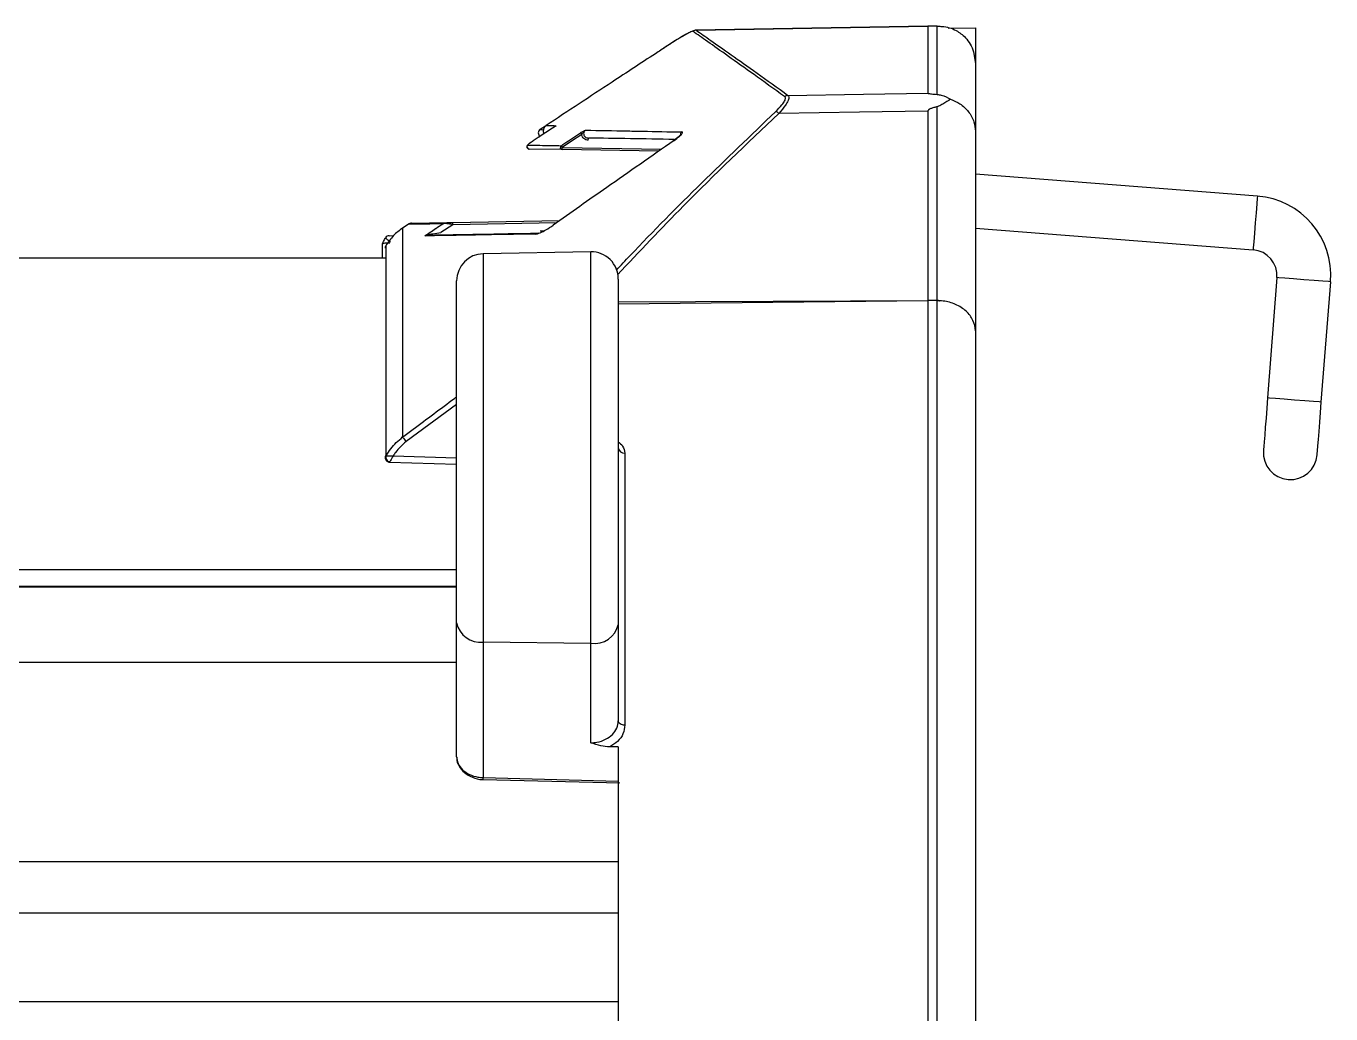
# Model space of a CAD drawing. Extents: x 7 to 135, y 3 to 97.
# Drawn here: x 24.649 to 27.675, y 43.518 to 45.809 of the extents above; entities that cross this region are included whole.
import ezdxf

# ---------------------------------------------------------------- set-up
doc = ezdxf.new("R2010")
doc.units = 0
doc.header["$MEASUREMENT"] = 0
doc.layers.add('OBJECT', color=7, linetype='CONTINUOUS')

msp = doc.modelspace()

# ---------------------------------------------------------------- linework, layer by layer
at = {"layer": 'OBJECT'}
for p, q in [((26.7402, 45.8092), (26.2023, 45.7998)), ((26.2029, 45.7997), (26.7402, 45.8091)), ((26.7619, 45.8088), (26.7402, 45.8092)), ((26.7402, 45.8092), (26.7402, 45.8091)), ((26.7618, 45.8087), (26.7402, 45.8091)), ((26.7402, 45.8091), (26.7402, 45.6536)), ((26.7618, 45.6507), (26.7618, 45.8087)), ((26.7872, 45.8042), (26.8502, 45.8053)), ((26.8502, 45.8053), (26.8502, 45.7464)), ((26.8462, 45.7492), (26.8502, 45.7227)), ((26.8502, 45.7464), (26.8502, 45.7227)), ((26.8502, 45.7227), (26.8502, 45.5652)), ((26.7402, 45.6121), (26.7402, 45.1728)), ((26.7618, 45.1727), (26.7618, 45.622)), ((25.8412, 45.5698), (25.8536, 45.5779)), ((25.8546, 45.5787), (25.8547, 45.5787)), ((25.9345, 45.5617), (25.9372, 45.5576)), ((26.8502, 45.5652), (26.8502, 45.1021)), ((25.8922, 45.5227), (25.8152, 45.524)), ((26.1155, 45.5188), (25.8922, 45.5227)), ((25.8923, 45.5277), (26.1225, 45.5237)), ((27.5042, 45.4148), (26.8502, 45.4657)), ((25.5348, 45.3493), (25.522, 45.3408)), ((25.522, 45.3408), (25.522, 44.8561)), ((25.5348, 45.3493), (25.5347, 45.3494)), ((25.5427, 45.3519), (25.6255, 45.3533)), ((25.6385, 45.3485), (25.6108, 45.3301)), ((25.6384, 45.3535), (25.8861, 45.3579)), ((25.8788, 45.3527), (25.6385, 45.3485)), ((25.8408, 45.3341), (25.8495, 45.3342)), ((26.8502, 45.3403), (27.4945, 45.2902)), ((25.4752, 45.2708), (25.4752, 45.3039)), ((25.4907, 45.323), (25.5008, 45.3231)), ((25.4828, 45.2708), (17.6782, 45.2708)), ((25.4828, 45.2996), (25.4828, 44.8129)), ((25.4829, 45.2996), (25.4828, 45.2996)), ((25.9581, 45.2855), (25.7091, 45.2812)), ((25.7091, 45.2812), (25.7091, 44.3806)), ((25.9581, 44.3775), (25.9581, 45.2855)), ((25.6472, 44.4251), (25.6472, 45.2182)), ((26.0222, 45.2225), (26.0222, 44.4221)), ((27.5496, 45.2257), (27.5279, 44.9466)), ((27.6525, 44.9369), (27.6743, 45.2161)), ((26.0222, 45.1647), (26.7402, 45.1728)), ((26.0222, 45.1693), (26.7402, 45.1728)), ((26.7402, 45.1728), (26.7402, 43.3723)), ((26.7618, 45.1724), (26.7402, 45.1728)), ((26.7618, 45.1727), (26.7402, 45.1728)), ((26.7618, 45.1724), (26.767, 45.1723)), ((26.7618, 43.3733), (26.7618, 45.1724)), ((26.767, 45.1723), (26.7679, 45.1722)), ((26.8502, 45.1021), (26.8502, 43.3867)), ((25.6472, 44.9318), (25.5299, 44.8453)), ((26.0375, 44.8187), (26.0375, 44.1877)), ((25.4915, 44.7975), (25.6472, 44.7927)), ((25.5003, 44.8125), (25.6472, 44.808)), ((18.3855, 44.5491), (25.6472, 44.5491)), ((18.3862, 44.51), (25.6472, 44.51)), ((18.3862, 44.5089), (25.6472, 44.5089)), ((25.6472, 44.1142), (25.6472, 44.4251)), ((26.0222, 44.4221), (26.0222, 44.1974)), ((25.7091, 44.3806), (25.9581, 44.3775)), ((25.7091, 44.3806), (25.7091, 44.0661)), ((25.9581, 44.1468), (25.9581, 44.3775)), ((18.3642, 44.3335), (25.6472, 44.3335)), ((26.0222, 44.1372), (26.0022, 44.1372)), ((26.0222, 44.1372), (26.0222, 43.4774)), ((25.7091, 44.0661), (26.0222, 44.058)), ((17.9533, 43.8711), (26.0222, 43.8711)), ((17.6782, 43.7527), (26.0222, 43.7527)), ((17.6782, 43.5463), (26.0222, 43.5463))]:
    msp.add_line(p, q, dxfattribs=at)
at = {"layer": 'OBJECT', "flags": 128}
for points in [[(26.4157, 45.6485), (26.591, 45.6512), (26.7402, 45.6536)], [(26.7402, 45.6121), (26.5815, 45.6097), (26.3948, 45.6068)], [(25.8783, 45.5782), (25.8699, 45.5727), (25.8366, 45.5507), (25.8249, 45.543)], [(25.9372, 45.5576), (25.9137, 45.542), (25.8923, 45.5277)], [(25.9526, 45.5446), (25.9526, 45.5456), (25.9526, 45.5465), (25.9527, 45.5474), (25.9527, 45.5482), (25.9527, 45.5488), (25.9527, 45.5493), (25.9527, 45.5495), (25.9527, 45.5496)], [(25.8923, 45.5277), (25.8918, 45.5284), (25.8913, 45.5291), (25.8909, 45.5297), (25.8905, 45.5303), (25.8901, 45.5308), (25.8899, 45.5313), (25.8897, 45.5316), (25.8895, 45.5318)], [(27.5042, 45.4148), (27.5038, 45.4101), (27.5027, 45.3966), (27.5012, 45.3764), (27.4993, 45.3525), (27.4975, 45.3287), (27.4959, 45.3085), (27.4948, 45.295), (27.4945, 45.2902)], [(27.6743, 45.2161), (27.6695, 45.2164), (27.656, 45.2175), (27.6358, 45.219), (27.6119, 45.2209), (27.5881, 45.2228), (27.5679, 45.2243), (27.5544, 45.2254), (27.5496, 45.2257)], [(27.5279, 44.9466), (27.5261, 44.9228), (27.5243, 44.8998), (27.5226, 44.8787), (27.5212, 44.8602), (27.52, 44.845), (27.5191, 44.8338), (27.5186, 44.8268), (27.5184, 44.8245)], [(27.6525, 44.9369), (27.6478, 44.9373), (27.6343, 44.9383), (27.6141, 44.9399), (27.5902, 44.9417), (27.5664, 44.9436), (27.5462, 44.9452), (27.5327, 44.9462), (27.5279, 44.9466), (27.5279, 44.9466)], [(27.643, 44.8148), (27.6432, 44.8171), (27.6438, 44.8241), (27.6446, 44.8353), (27.6458, 44.8505), (27.6473, 44.869), (27.6489, 44.8902), (27.6507, 44.9131), (27.6525, 44.9369)], [(26.0375, 44.1877), (26.0345, 44.1879), (26.0317, 44.1884), (26.029, 44.1893), (26.0267, 44.1905), (26.0248, 44.192), (26.0234, 44.1937), (26.0225, 44.1955), (26.0222, 44.1974)], [(25.709, 44.0617), (25.9949, 44.0543), (26.0256, 44.0535)]]:
    msp.add_lwpolyline(points, dxfattribs=at)
at = {"layer": 'OBJECT'}
for centre, radius, start, end in [((26.2032, 45.7847), 0.015, 91.4252, 123.5413), ((26.4169, 45.6335), 0.015, 94.5905, 127.3043), ((26.3843, 45.595), 0.0158, 48.1546, 80.346), ((25.8629, 45.5662), 0.015, 123.3103, 207.5917), ((25.8633, 45.5662), 0.0152, 124.5804, 206.6456), ((25.8466, 45.5615), 0.01, 123.307, 234.402), ((26.1761, 45.556), 0.0103, 131.9863, 167.5246), ((25.8154, 45.529), 0.00502, 124.7635, 267.3991), ((25.8925, 45.5277), 0.00504, 126.3357, 266.0168), ((24.7411, 45.5452), 1.1513, 358.8806, 359.1294), ((27.4898, 45.2304), 0.185, 355.5533, 85.5533), ((25.543, 45.3369), 0.015, 91, 123.5029), ((25.543, 45.3378), 0.0141, 91.0764, 125.3809), ((25.6261, 45.3509), 0.00251, 104.8334, 172.4703), ((21.1645, 45.2733), 4.4746, 0.963, 1.027), ((25.4909, 45.313), 0.01, 91.0031, 149.831), ((25.5826, 45.3271), 0.00254, 280.4179, 345.7303), ((25.8363, 45.321), 0.00799, 91.5394, 133.354), ((25.4911, 45.2945), 0.00973, 148.6432, 180.3772), ((25.7102, 45.2182), 0.063, 91, 180), ((25.9592, 45.2225), 0.063, 0, 91), ((27.4898, 45.2304), 0.06, 355.5533, 85.5533), ((25.9877, 45.1887), 0.5723, 215.5404, 216.8801), ((26.036, 44.8325), 0.0139, 186.4743, 276.0352), ((27.5807, 44.8196), 0.0625, 175.5533, 355.5533), ((25.489, 44.8085), 0.0076, 144.3919, 180.4012), ((25.4941, 44.809), 0.0108, 161.1373, 258.9417), ((25.702, 44.436), 0.0559, 191.2259, 277.3), ((25.9668, 44.4335), 0.0566, 261.2051, 348.3836), ((25.2912, 44.0761), 0.418, 358.0301, 358.6319)]:
    msp.add_arc(centre, radius, start, end, dxfattribs=at)
msp.add_ellipse((26.7602, 44.9989), major_axis=(0.0018, 0.1738), ratio=0.51772, start_param=6.217683, end_param=6.286131, dxfattribs=at)
for points, knots in [([(26.1813, 45.7911), (26.1774, 45.7889), (26.1672, 45.7834), (26.1475, 45.7711), (26.1328, 45.7614), (26.1253, 45.7565)], [0, 0, 0, 0, 0.233734, 0.606456, 1, 1, 1, 1]), ([(26.195, 45.7972), (26.1949, 45.7972), (26.1946, 45.7974), (26.1927, 45.7969), (26.1872, 45.7944), (26.1768, 45.7887), (26.1583, 45.7778), (26.143, 45.7679), (26.1333, 45.7617)], [0, 0, 0, 0, 0.015767, 0.099358, 0.202462, 0.373332, 0.603085, 1, 1, 1, 1]), ([(26.4078, 45.6455), (26.3834, 45.6631), (26.3346, 45.6984), (26.2755, 45.7404), (26.2268, 45.7749), (26.2056, 45.7898), (26.195, 45.7972)], [0, 0, 0, 0, 0.248509, 0.497008, 0.748508, 1, 1, 1, 1]), ([(26.2029, 45.7997), (26.2134, 45.7924), (26.2343, 45.7777), (26.2826, 45.7437), (26.3417, 45.7018), (26.391, 45.6663), (26.4157, 45.6485)], [0, 0, 0, 0, 0.248432, 0.496873, 0.748431, 1, 1, 1, 1]), ([(26.7618, 45.8087), (26.7619, 45.8087), (26.7657, 45.8088), (26.7806, 45.8085), (26.8035, 45.8021), (26.8252, 45.7858), (26.839, 45.768), (26.8438, 45.7555), (26.8462, 45.7492)], [0, 0, 0, 0, 0.002911, 0.112861, 0.447748, 0.691468, 0.845246, 1, 1, 1, 1]), ([(26.1333, 45.7617), (26.125, 45.7562), (26.0832, 45.7288), (25.9903, 45.6678), (25.9058, 45.6122), (25.8547, 45.5787)], [0, 0, 0, 0, 0.089985, 0.449924, 1, 1, 1, 1]), ([(26.3869, 45.6106), (26.3923, 45.6159), (26.4011, 45.6246), (26.4087, 45.6358), (26.4105, 45.6425), (26.4086, 45.6446), (26.4078, 45.6455)], [0, 0, 0, 0, 0.365284, 0.601476, 0.8396469, 1, 1, 1, 1]), ([(26.4157, 45.6485), (26.4165, 45.6475), (26.4184, 45.6449), (26.4166, 45.637), (26.4092, 45.6238), (26.4002, 45.6132), (26.3948, 45.6068)], [0, 0, 0, 0, 0.164032, 0.408423, 0.645647, 1, 1, 1, 1]), ([(26.7402, 45.6536), (26.7403, 45.6535), (26.7404, 45.6533), (26.7416, 45.6529), (26.7458, 45.6521), (26.753, 45.6514), (26.7592, 45.6509), (26.7618, 45.6507)], [0, 0, 0, 0, 0.049702, 0.113611, 0.235325, 0.682568, 1, 1, 1, 1]), ([(26.7618, 45.6507), (26.7649, 45.6502), (26.7768, 45.6484), (26.786, 45.6433), (26.7927, 45.6396)], [0, 0, 0, 0, 0.260257, 1, 1, 1, 1]), ([(26.7927, 45.6396), (26.787, 45.636), (26.7783, 45.6306), (26.7679, 45.6238), (26.7629, 45.6224), (26.7618, 45.622)], [0, 0, 0, 0, 0.605113, 0.910651, 1, 1, 1, 1]), ([(26.7927, 45.6396), (26.8002, 45.6364), (26.8165, 45.6294), (26.8356, 45.6111), (26.8476, 45.589), (26.8502, 45.5728), (26.8502, 45.5653), (26.8502, 45.5652)], [0, 0, 0, 0, 0.221741, 0.480203, 0.758901, 0.996132, 1, 1, 1, 1]), ([(26.018, 45.2433), (26.0284, 45.2544), (26.1463, 45.3804), (26.2722, 45.5008), (26.3869, 45.6106)], [0, 0, 0, 0, 0.088072, 1, 1, 1, 1]), ([(26.3948, 45.6068), (26.3202, 45.536), (26.1915, 45.414), (26.0709, 45.286), (26.0202, 45.2323)], [0, 0, 0, 0, 0.580031, 1, 1, 1, 1]), ([(26.7618, 45.622), (26.7592, 45.6214), (26.7547, 45.6203), (26.7492, 45.6186), (26.7451, 45.617), (26.7424, 45.6155), (26.7409, 45.614), (26.7403, 45.613), (26.7402, 45.6124), (26.7402, 45.6121)], [0, 0, 0, 0, 0.32168, 0.541337, 0.692936, 0.851467, 0.915069, 0.968186, 1, 1, 1, 1]), ([(25.8547, 45.5787), (25.8571, 45.5786), (25.864, 45.5785), (25.8721, 45.5783), (25.8778, 45.5782), (25.8783, 45.5782)], [0, 0, 0, 0, 0.3306808, 0.9483278, 1, 1, 1, 1]), ([(25.8249, 45.543), (25.8237, 45.5422), (25.8205, 45.5401), (25.8162, 45.537), (25.8128, 45.5342), (25.8112, 45.5327), (25.8102, 45.5307), (25.81, 45.529), (25.8103, 45.5272), (25.8113, 45.5257), (25.8126, 45.5246), (25.814, 45.5241), (25.815, 45.524), (25.8155, 45.524), (25.8156, 45.5241)], [0, 0, 0, 0, 0.133946, 0.363717, 0.507569, 0.625712, 0.679052, 0.730338, 0.787714, 0.847086, 0.902662, 0.947451, 0.988313, 1, 1, 1, 1]), ([(25.8249, 45.543), (25.8222, 45.5411), (25.8186, 45.5387), (25.8149, 45.5359), (25.8132, 45.5345), (25.8124, 45.5336), (25.8123, 45.5332), (25.8125, 45.5332), (25.8125, 45.5332)], [0, 0, 0, 0, 0.4606415, 0.6062882, 0.7528197, 0.8548917, 0.9576316, 1, 1, 1, 1]), ([(25.8411, 45.5698), (25.8411, 45.5698), (25.8411, 45.5698), (25.8417, 45.5697), (25.8433, 45.5695), (25.8457, 45.569), (25.848, 45.5687), (25.8484, 45.5686)], [0, 0, 0, 0, 0.121958, 0.258147, 0.457327, 0.916018, 1, 1, 1, 1]), ([(26.1515, 45.5439), (26.0994, 45.5075), (26.0059, 45.4422), (25.9126, 45.3766), (25.8713, 45.3475)], [0, 0, 0, 0, 0.557288, 1, 1, 1, 1]), ([(25.8895, 45.5318), (25.8923, 45.5336), (25.9073, 45.5436), (25.9223, 45.5536), (25.9345, 45.5617)], [0, 0, 0, 0, 0.185258, 1, 1, 1, 1]), ([(25.9345, 45.5617), (25.9357, 45.5625), (25.9381, 45.564), (25.9424, 45.5662), (25.9449, 45.5673), (25.9464, 45.5678), (25.9465, 45.5678)], [0, 0, 0, 0, 0.265087, 0.529097, 0.992284, 1, 1, 1, 1]), ([(25.9372, 45.5576), (25.9378, 45.5584), (25.9391, 45.56), (25.9416, 45.5638), (25.9442, 45.5665), (25.9464, 45.5678), (25.9465, 45.5678)], [0, 0, 0, 0, 0.19892, 0.436575, 0.990592, 1, 1, 1, 1]), ([(25.9526, 45.5446), (25.9507, 45.5448), (25.947, 45.5453), (25.9422, 45.5482), (25.9385, 45.5524), (25.9376, 45.5559), (25.9372, 45.5576)], [0, 0, 0, 0, 0.254518, 0.509258, 0.756755, 1, 1, 1, 1]), ([(25.9465, 45.5678), (25.946, 45.5675), (25.9447, 45.5666), (25.9429, 45.5645), (25.9417, 45.5614), (25.9417, 45.5581), (25.9429, 45.5548), (25.9454, 45.552), (25.9488, 45.5501), (25.9514, 45.5498), (25.9527, 45.5496)], [0, 0, 0, 0, 0.0589, 0.185073, 0.307245, 0.430965, 0.561755, 0.702546, 0.850444, 1, 1, 1, 1]), ([(25.9465, 45.5678), (25.9778, 45.5672), (26.0189, 45.5665), (26.0952, 45.565), (26.1385, 45.5642), (26.1692, 45.5636)], [0, 0, 0, 0, 0.484896, 0.634755, 1, 1, 1, 1]), ([(26.1523, 45.5462), (26.117, 45.5468), (26.0417, 45.5481), (25.9835, 45.5491), (25.9527, 45.5496)], [0, 0, 0, 0, 0.468869, 1, 1, 1, 1]), ([(26.1671, 45.5577), (26.1671, 45.5577), (26.1672, 45.5578), (26.167, 45.5575), (26.1665, 45.5569), (26.1653, 45.5556), (26.1628, 45.5532), (26.1579, 45.5491), (26.1528, 45.5452), (26.1491, 45.5429), (26.1482, 45.5424)], [0, 0, 0, 0, 0.0108978, 0.053159, 0.1074388, 0.1866675, 0.3165577, 0.5315835, 0.8914989, 1, 1, 1, 1]), ([(26.1515, 45.5439), (26.1559, 45.5472), (26.1619, 45.5516), (26.1679, 45.5573), (26.1703, 45.5603), (26.1712, 45.5624), (26.1707, 45.5635), (26.1697, 45.5636), (26.1692, 45.5636)], [0, 0, 0, 0, 0.411861, 0.557489, 0.704335, 0.805251, 0.906376, 1, 1, 1, 1]), ([(25.8125, 45.5332), (25.8133, 45.5332), (25.8173, 45.5331), (25.8346, 45.5328), (25.859, 45.5323), (25.8827, 45.5319), (25.8895, 45.5318)], [0, 0, 0, 0, 0.036339, 0.181698, 0.763315, 1, 1, 1, 1]), ([(25.522, 45.3408), (25.5145, 45.3352), (25.4991, 45.3238), (25.4884, 45.3078), (25.4828, 45.2996)], [0, 0, 0, 0, 0.483501, 1, 1, 1, 1]), ([(25.6149, 45.3505), (25.6115, 45.3505), (25.5943, 45.3502), (25.5662, 45.3498), (25.5451, 45.3494), (25.5348, 45.3493)], [0, 0, 0, 0, 0.1142964, 0.571565, 1, 1, 1, 1]), ([(25.5732, 45.3226), (25.5815, 45.3282), (25.5902, 45.334), (25.6041, 45.3433), (25.6097, 45.347), (25.6149, 45.3505)], [0, 0, 0, 0, 0.598082, 0.623928, 1, 1, 1, 1]), ([(25.6149, 45.3505), (25.615, 45.3505), (25.615, 45.3506), (25.6153, 45.3507), (25.6158, 45.351), (25.6167, 45.3514), (25.6198, 45.3527), (25.6229, 45.353), (25.6255, 45.3533)], [0, 0, 0, 0, 0.013266, 0.026616, 0.068489, 0.177524, 0.304886, 1, 1, 1, 1]), ([(25.6236, 45.3512), (25.6215, 45.3514), (25.6189, 45.3516), (25.6163, 45.351), (25.6156, 45.3508), (25.6152, 45.3506), (25.615, 45.3505), (25.615, 45.3505), (25.6149, 45.3505)], [0, 0, 0, 0, 0.693047, 0.822533, 0.931446, 0.973349, 0.986769, 1, 1, 1, 1]), ([(25.6385, 45.3485), (25.6377, 45.3487), (25.6337, 45.3494), (25.6285, 45.3503), (25.6247, 45.351), (25.6236, 45.3512)], [0, 0, 0, 0, 0.158078, 0.755968, 1, 1, 1, 1]), ([(25.6255, 45.3533), (25.6264, 45.3533), (25.6305, 45.3534), (25.635, 45.3535), (25.6384, 45.3535)], [0, 0, 0, 0, 0.237321, 1, 1, 1, 1]), ([(25.8308, 45.3268), (25.8309, 45.3268), (25.832, 45.3268), (25.8352, 45.3276), (25.843, 45.3306), (25.8555, 45.337), (25.8657, 45.3438), (25.8713, 45.3475)], [0, 0, 0, 0, 0.005804, 0.131641, 0.290316, 0.607048, 1, 1, 1, 1]), ([(25.4752, 45.3039), (25.4768, 45.3074), (25.479, 45.3122), (25.4816, 45.3168), (25.4823, 45.318)], [0, 0, 0, 0, 0.7452342, 1, 1, 1, 1]), ([(25.4924, 45.3058), (25.4903, 45.3058), (25.4862, 45.3058), (25.4807, 45.3055), (25.4768, 45.3049), (25.4753, 45.3043), (25.4752, 45.304), (25.4752, 45.3039)], [0, 0, 0, 0, 0.24089, 0.482054, 0.714822, 0.928841, 1, 1, 1, 1]), ([(25.4936, 45.308), (25.4936, 45.3081), (25.4922, 45.3092), (25.4896, 45.3114), (25.4863, 45.3142), (25.484, 45.3163), (25.4825, 45.3177), (25.4823, 45.3179), (25.4823, 45.318)], [0, 0, 0, 0, 0.006808, 0.225278, 0.431017, 0.620896, 0.808139, 1, 1, 1, 1]), ([(25.8308, 45.3268), (25.7844, 45.3261), (25.7229, 45.3251), (25.6403, 45.3237), (25.6002, 45.3231), (25.5747, 45.3227), (25.5732, 45.3226)], [0, 0, 0, 0, 0.481589, 0.637009, 0.978685, 1, 1, 1, 1]), ([(25.5732, 45.3226), (25.5733, 45.3227), (25.5769, 45.3245), (25.581, 45.3255), (25.5851, 45.3264)], [0, 0, 0, 0, 0.0112857, 1, 1, 1, 1]), ([(25.5831, 45.3246), (25.5802, 45.3243), (25.5768, 45.3239), (25.5737, 45.3229), (25.5732, 45.3227), (25.5732, 45.3226)], [0, 0, 0, 0, 0.834117, 0.987401, 1, 1, 1, 1]), ([(25.5831, 45.3246), (25.5833, 45.3246), (25.6185, 45.3252), (25.6959, 45.3265), (25.7897, 45.3282), (25.8361, 45.329)], [0, 0, 0, 0, 0.003307, 0.507658, 1, 1, 1, 1]), ([(25.5851, 45.3264), (25.5874, 45.3268), (25.5956, 45.3279), (25.6045, 45.3292), (25.6108, 45.3301)], [0, 0, 0, 0, 0.292882, 1, 1, 1, 1]), ([(25.4829, 45.2996), (25.4828, 45.2995), (25.4819, 45.2983), (25.4813, 45.2964), (25.4815, 45.2948), (25.4815, 45.2945)], [0, 0, 0, 0, 0.132477, 0.79041, 1, 1, 1, 1]), ([(26.8502, 45.1021), (26.8502, 45.1022), (26.8502, 45.1105), (26.8464, 45.1271), (26.8302, 45.1487), (26.8056, 45.1645), (26.7832, 45.1709), (26.7705, 45.172), (26.7679, 45.1722)], [0, 0, 0, 0, 0.0036681, 0.2440199, 0.4845627, 0.7193321, 0.9436807, 1, 1, 1, 1]), ([(25.522, 44.8561), (25.53, 44.862), (25.5701, 44.8919), (25.6117, 44.9231), (25.6456, 44.948), (25.6472, 44.9492)], [0, 0, 0, 0, 0.192211, 0.961052, 1, 1, 1, 1]), ([(25.4839, 44.8125), (25.4872, 44.818), (25.4972, 44.8348), (25.512, 44.8475), (25.522, 44.8561)], [0, 0, 0, 0, 0.331244, 1, 1, 1, 1]), ([(25.5299, 44.8453), (25.5211, 44.8375), (25.51, 44.8277), (25.502, 44.8152), (25.5003, 44.8125)], [0, 0, 0, 0, 0.785211, 1, 1, 1, 1]), ([(26.0222, 44.8445), (26.0259, 44.8415), (26.0353, 44.8339), (26.0366, 44.8244), (26.0375, 44.8187)], [0, 0, 0, 0, 0.398796, 1, 1, 1, 1]), ([(25.4815, 44.8084), (25.4815, 44.8078), (25.4815, 44.8059), (25.4827, 44.8028), (25.4852, 44.7999), (25.4883, 44.7981), (25.4906, 44.7979), (25.4915, 44.7979)], [0, 0, 0, 0, 0.123995, 0.362438, 0.591826, 0.822066, 1, 1, 1, 1]), ([(25.4828, 44.8129), (25.4829, 44.8127), (25.4829, 44.8122), (25.4833, 44.8122), (25.4837, 44.8124), (25.4839, 44.8125)], [0, 0, 0, 0, 0.347215, 0.699875, 1, 1, 1, 1]), ([(25.4839, 44.8125), (25.4845, 44.8125), (25.4859, 44.8126), (25.4896, 44.8126), (25.4934, 44.8126), (25.4962, 44.8126), (25.4982, 44.8126), (25.4996, 44.8125), (25.5002, 44.8125), (25.5003, 44.8125)], [0, 0, 0, 0, 0.213342, 0.482359, 0.699838, 0.809753, 0.904581, 0.992429, 1, 1, 1, 1]), ([(25.492, 44.7984), (25.4919, 44.7981), (25.4917, 44.7977), (25.4916, 44.7979), (25.4915, 44.7979)], [0, 0, 0, 0, 0.81211, 1, 1, 1, 1]), ([(25.5003, 44.8125), (25.5003, 44.8125), (25.4999, 44.8119), (25.4995, 44.8112), (25.4988, 44.8101), (25.4981, 44.8089), (25.4967, 44.8067), (25.4948, 44.8034), (25.493, 44.8001), (25.4923, 44.7989), (25.492, 44.7984)], [0, 0, 0, 0, 0.007601, 0.095766, 0.121348, 0.187664, 0.2978, 0.517726, 0.786323, 1, 1, 1, 1]), ([(25.9581, 44.1468), (25.963, 44.1471), (25.975, 44.1478), (25.9931, 44.1541), (26.0092, 44.1657), (26.0201, 44.1807), (26.0215, 44.1919), (26.0222, 44.1974)], [0, 0, 0, 0, 0.146929, 0.359592, 0.573038, 0.786525, 1, 1, 1, 1]), ([(26.0375, 44.1877), (26.0366, 44.181), (26.0348, 44.1676), (26.0219, 44.1495), (26.0086, 44.1412), (26.0022, 44.1372)], [0, 0, 0, 0, 0.341475, 0.683223, 1, 1, 1, 1]), ([(26.0022, 44.1372), (25.9954, 44.1378), (25.9801, 44.1391), (25.966, 44.1441), (25.9582, 44.1468), (25.9581, 44.1468)], [0, 0, 0, 0, 0.442797, 0.993192, 1, 1, 1, 1]), ([(25.6472, 44.1142), (25.6479, 44.1089), (25.6493, 44.0982), (25.6603, 44.0838), (25.6764, 44.0728), (25.6937, 44.0671), (25.705, 44.0664), (25.7091, 44.0661)], [0, 0, 0, 0, 0.218045, 0.436088, 0.6542, 0.871794, 1, 1, 1, 1]), ([(25.6476, 44.1133), (25.6475, 44.1123), (25.6468, 44.1052), (25.6521, 44.0921), (25.6645, 44.0765), (25.6835, 44.0659), (25.6997, 44.061), (25.7083, 44.0619), (25.709, 44.062)], [0, 0, 0, 0, 0.036514, 0.257789, 0.483986, 0.724481, 0.97729, 1, 1, 1, 1])]:
    msp.add_open_spline(points, degree=3, knots=knots, dxfattribs=at)

doc.saveas('drawing.dxf')
